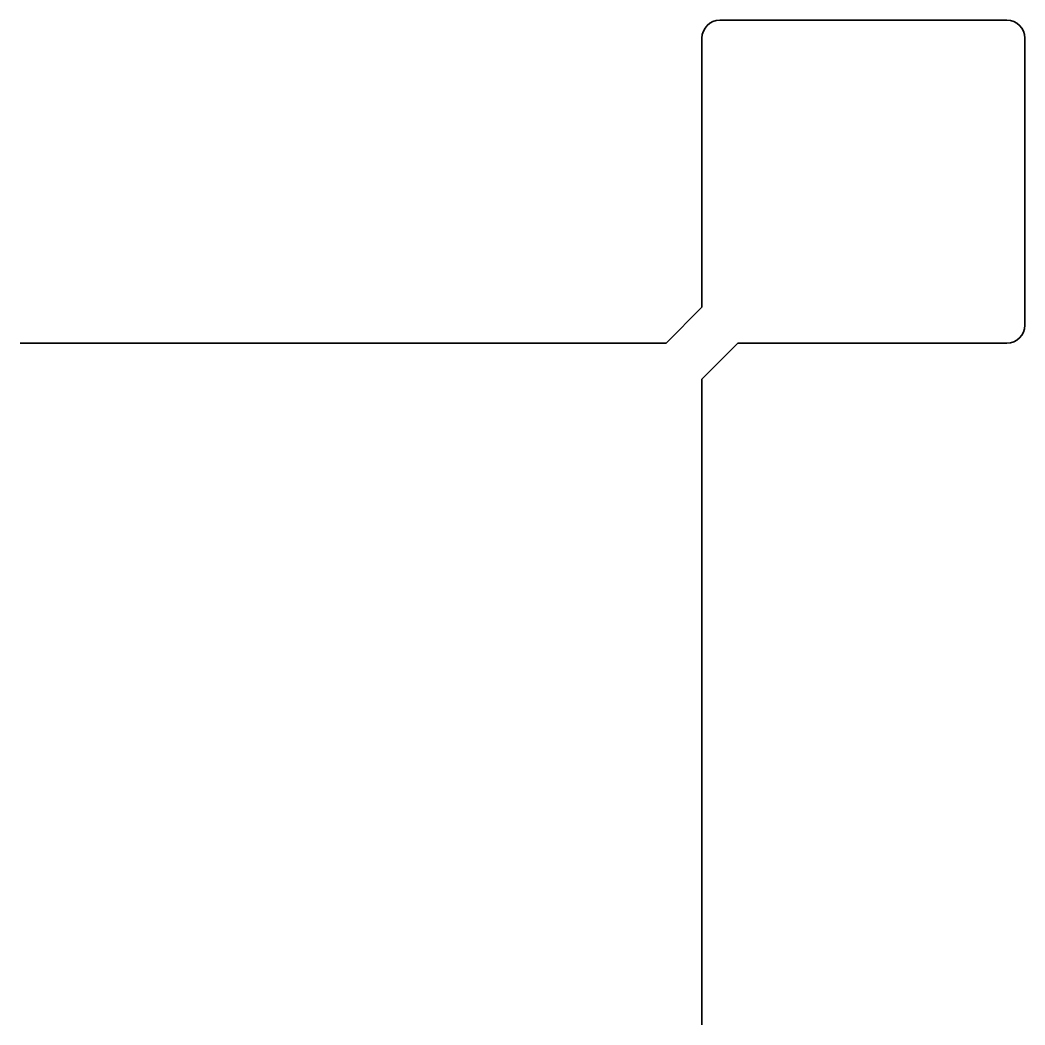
# Model space of a CAD drawing. Header units: metres. Extents: x -18 to 10, y -18 to 10.
import ezdxf

# ---------------------------------------------------------------- set-up
doc = ezdxf.new("R2010")
doc.units = ezdxf.units.M
doc.layers.add('A-DETL-GENF', color=92, linetype='Continuous', lineweight=18)

# ---------------------------------------------------------------- blocks, each defined once
blk = doc.blocks.new('42 tegelhoekprofiel - hoekprofiel 10mm-1546535-00_0 Basismaterialen')
at = {"layer": 'A-DETL-GENF', "lineweight": 35}
for p, q in [((1.503, 10.003), (9.503, 10.003)), ((1.003, 2.001), (1.003, 9.503)), ((10.003, 9.503), (10.003, 1.5)), ((0.002, 1), (1.003, 2.001)), ((-17.998, 1), (0.002, 1)), ((2.003, 1), (1.003, 0)), ((9.503, 1), (2.003, 1)), ((1.003, 0), (1.003, -18))]:
    blk.add_line(p, q, dxfattribs=at)
for centre, start, end in [((1.503, 9.503), 90, 180), ((9.503, 9.503), 360, 90), ((9.503, 1.5), 270, 0)]:
    blk.add_arc(centre, 0.5, start, end, dxfattribs=at)

msp = doc.modelspace()

# ---------------------------------------------------------------- block references
msp.add_blockref('42 tegelhoekprofiel - hoekprofiel 10mm-1546535-00_0 Basismaterialen', (0, 0))

doc.saveas('drawing.dxf')
